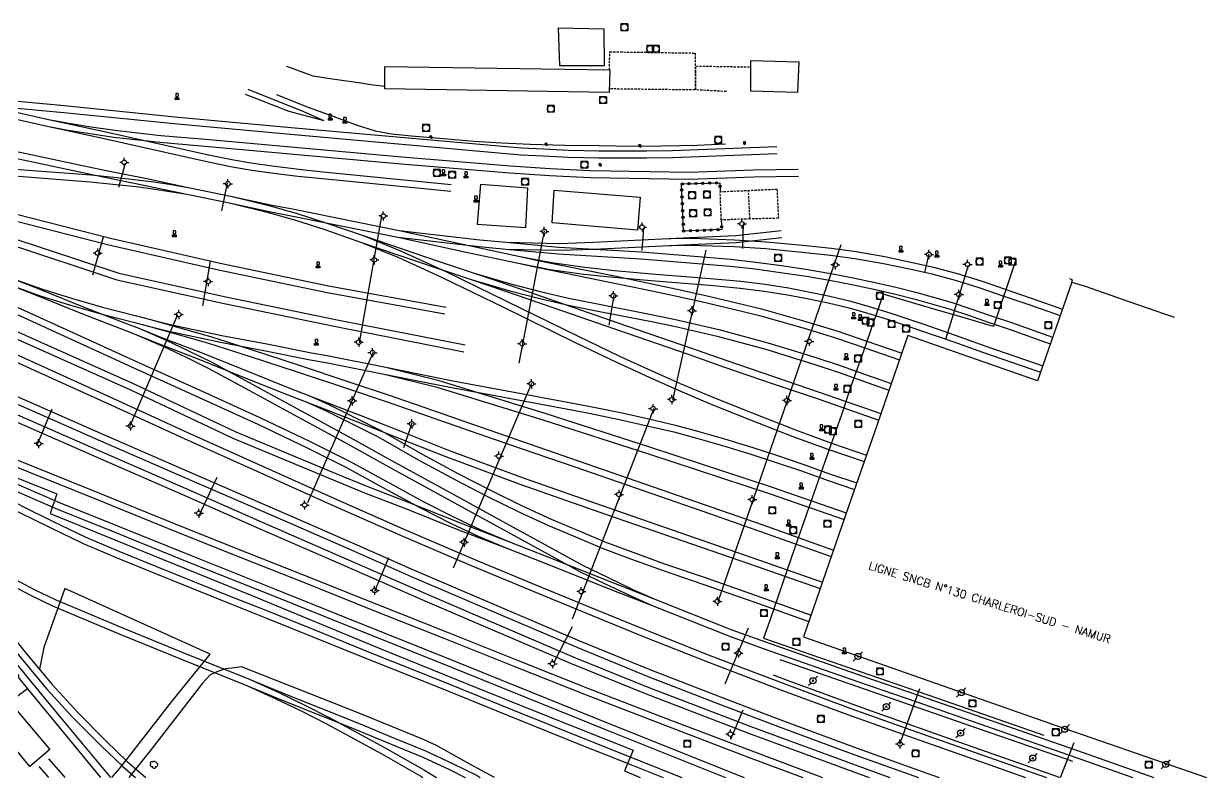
# Model space of a CAD drawing. Header units: millimetres. Extents: x 155999 to 157000, y 121000 to 121826.
# Drawn here: x 156139 to 156397.6, y 121000 to 121164.8 of the extents above; entities that cross this region are included whole.
import ezdxf
from ezdxf.enums import TextEntityAlignment as Align

# ---------------------------------------------------------------- set-up
doc = ezdxf.new("R2010")
doc.units = ezdxf.units.MM
doc.linetypes.add('DASHED', pattern=[0.75, 0.5, -0.25])
doc.layers.get('0').update_dxf_attribs({"linetype": 'CONTINUOUS'})
for name, color, linetype in [('W0014', 7, 'CONTINUOUS'), ('W0017', 7, 'CONTINUOUS'), ('W0104', 1, 'CONTINUOUS'), ('W0112', 1, 'DASHED'), ('W0211', 2, 'CONTINUOUS'), ('W0214', 2, 'CONTINUOUS'), ('W0300', 7, 'CONTINUOUS'), ('W0323', 7, 'CONTINUOUS'), ('W0401', 7, 'CONTINUOUS'), ('W0420', 7, 'CONTINUOUS'), ('W0438', 7, 'CONTINUOUS'), ('W0473', 7, 'CONTINUOUS'), ('W0610', 7, 'CONTINUOUS'), ('W0611', 7, 'CONTINUOUS'), ('W0700', 7, 'CONTINUOUS'), ('W0710', 7, 'CONTINUOUS'), ('W0989', 7, 'CONTINUOUS')]:
    doc.layers.add(name, color=color, linetype=linetype)
doc.styles.get("Standard").update_dxf_attribs({"font": 'romans.shx', "width": 0.85})

# ---------------------------------------------------------------- blocks, each defined once
blk = doc.blocks.new('T420')
for p, q in [((0.75, 0.75), (-0.75, 0.75)), ((-0.75, 0.75), (-0.75, -0.75)), ((0.75, 0.75), (0.75, -0.75)), ((0.75, -0.75), (-0.75, -0.75))]:
    blk.add_line(p, q)
blk.add_ellipse((0, 0), major_axis=(-0.53, 0.53), ratio=1, start_param=3.926991, end_param=10.210176)
blk = doc.blocks.new('T473')
for p, q in [((-0.166667, 0.166667), (0.166667, -0.166667)), ((-0.166667, -0.166667), (0.166667, 0.166667)), ((0.500001, 0.500001), (1.000002, 1.000002)), ((-1.000002, -1.000002), (-0.500001, -0.500001))]:
    blk.add_line(p, q)
blk.add_ellipse((0, 0), major_axis=(0.471405, 0.471405), ratio=1, start_param=5.4977871438, end_param=11.780972451)
blk = doc.blocks.new('T610')
for p, q in [((-0.500001, 0), (-1.000002, 0)), ((0, 0.500001), (0, 1.000002)), ((0.500001, 0), (1.000002, 0)), ((0, -0.500001), (0, -1.000002))]:
    blk.add_line(p, q)
blk.add_ellipse((0, 0), major_axis=(-0.353554, 0.353554), ratio=1, start_param=3.926990817, end_param=10.2101761242)
blk = doc.blocks.new('T300')
for p, q in [((-0.8, 0.51), (-0.86, 0.34)), ((-0.86, 0.34), (-0.86, 0.17)), ((-0.86, 0.17), (-0.74, 0.06)), ((-0.69, 0.63), (-0.8, 0.51)), ((-0.8, -0.06), (-0.74, 0.06)), ((-0.74, 0.06), (-0.69, 0.11)), ((-0.57, 0.69), (-0.69, 0.63)), ((-0.46, 0.69), (-0.57, 0.69)), ((-0.29, 0.63), (-0.46, 0.69)), ((-0.29, 0.63), (-0.17, 0.74)), ((-0.23, 0.57), (-0.29, 0.63)), ((-0.17, 0.74), (-0.06, 0.8)), ((-0.06, 0.8), (0.06, 0.8)), ((0.06, 0.8), (0.23, 0.74)), ((0.23, 0.74), (0.34, 0.63)), ((0.34, 0.63), (0.4, 0.51)), ((0.46, 0.46), (0.34, 0.46)), ((0.4, 0.51), (0.4, 0.46)), ((0.57, 0.4), (0.46, 0.46)), ((0.57, 0.4), (0.69, 0.29)), ((0.69, 0.29), (0.74, 0.17)), ((0.74, 0.06), (0.69, -0.17)), ((0.74, 0.17), (0.74, 0.06)), ((-0.8, -0.17), (-0.8, -0.06)), ((-0.8, -0.23), (-0.8, -0.17)), ((-0.74, -0.34), (-0.8, -0.23)), ((-0.69, -0.4), (-0.74, -0.34)), ((-0.51, -0.46), (-0.69, -0.4)), ((-0.4, -0.46), (-0.51, -0.46)), ((-0.4, -0.46), (-0.34, -0.46)), ((-0.34, -0.46), (-0.34, -0.4)), ((-0.34, -0.51), (-0.34, -0.46)), ((-0.29, -0.63), (-0.34, -0.51)), ((-0.17, -0.74), (-0.29, -0.63)), ((-0.06, -0.8), (-0.17, -0.74)), ((0.06, -0.8), (-0.06, -0.8)), ((0.17, -0.74), (0.06, -0.8)), ((0.23, -0.69), (0.17, -0.74)), ((0.29, -0.46), (0.23, -0.46)), ((0.29, -0.63), (0.23, -0.69)), ((0.46, -0.4), (0.29, -0.46)), ((0.34, -0.51), (0.29, -0.63)), ((0.34, -0.51), (0.34, -0.46)), ((0.57, -0.34), (0.46, -0.4)), ((0.63, -0.29), (0.57, -0.34)), ((0.69, -0.17), (0.63, -0.29))]:
    blk.add_line(p, q)
blk = doc.blocks.new('T438')
for p, q in [((-0.4, 0.2), (0.4, 0.2)), ((-0.4, -0.2), (-0.4, 0.2)), ((0.15, 1.1), (-0.3, 1.1)), ((-0.3, 1.1), (-0.3, 0.5)), ((-0.3, 0.5), (0.15, 0.5)), ((0.3, 0.65), (0.3, 0.95)), ((0.4, 0.2), (0.4, -0.2))]:
    blk.add_line(p, q)
at = {"flags": 128}
for points in [[(-0.4, -0.2), (0.4, 0.2)], [(0.4, -0.2), (-0.4, -0.2)]]:
    blk.add_lwpolyline(points, dxfattribs=at)
for centre, major_axis, start_param, end_param in [((0.15, 0.95), (0.106, -0.106), 0.785398, 2.356194), ((0.15, 0.65), (0.106, 0.106), 3.926991, 5.497787)]:
    blk.add_ellipse(centre, major_axis=major_axis, ratio=1, start_param=start_param, end_param=end_param)
blk = doc.blocks.new('T401')
for p, q in [((-0.3, 0.3), (0, 0.3)), ((-0.3, -0.25), (-0.3, 0.3)), ((-0.3, 0.15), (0, 0.15)), ((-0.3, 0), (0, 0)), ((0, 0.3), (0, -0.25)), ((-0.3, -0.15), (0, -0.15)), ((-0.3, -0.25), (-0.3, -0.3)), ((-0.3, -0.3), (0, -0.3)), ((0, -0.3), (0, -0.25))]:
    blk.add_line(p, q)
blk = doc.blocks.new('t323o')
at = {"color": 0, "linetype": 'Continuous'}
for radius in [0.25, 0.15]:
    blk.add_circle((0, 0), radius, dxfattribs=at)

msp = doc.modelspace()

# ---------------------------------------------------------------- linework, layer by layer
at = {"layer": 'W0014'}
for points in [[(156158.01, 121000), (156148.17, 121011.77), (156143.6, 121017.28), (156139.33, 121022.6), (156127.01, 121037.34)], [(156139.77, 121019.39), (156146.98, 121010.7), (156155.78, 121000)]]:
    msp.add_lwpolyline(points, dxfattribs=at)
at = {"layer": 'W0017'}
for points in [[(156217.96, 121151.05), (156214.88, 121151.43), (156212.72, 121151.78), (156205.47, 121152.8), (156202.31, 121153.32), (156196.54, 121155.46), (156196.54, 121155.46)], [(156194.25, 121149.35), (156194.25, 121149.35), (156200.95, 121146.66), (156206.18, 121144.73), (156211.67, 121142.72), (156215.82, 121141.41), (156219.41, 121140.71), (156223.8, 121140.27), (156230.77, 121139.69), (156237.42, 121139.12), (156243.54, 121138.76), (156249.77, 121138.48), (156257.31, 121138.22), (156264.72, 121138.16), (156272.37, 121138.05), (156278.48, 121138.09), (156286.27, 121138.23), (156292.47, 121138.57), (156292.47, 121138.57), (156292.47, 121138.57), (156292.47, 121138.57)], [(156355.96, 121113.15), (156355.96, 121113.15), (156355.96, 121113.15), (156351.04, 121098.62)], [(156351.04, 121098.62), (156345.15, 121100.34), (156338.31, 121102.3), (156326.94, 121105.65), (156322.66, 121093.24), (156319.97, 121085.68), (156317.83, 121079.31), (156314.24, 121069.24), (156307.62, 121050.3), (156304.96, 121042.61), (156302.04, 121034.1), (156300.74, 121030.46), (156338.8, 121017.29), (156362.05, 121009.2)], [(156119.86, 121048.82), (156123.78, 121059.24), (156126.14, 121064.93), (156126.87, 121067.33), (156127.64, 121069.45), (156146.23, 121061.99), (156144.73, 121057.69), (156167.15, 121048.62), (156188.86, 121039.75), (156217.11, 121028.08), (156236.3, 121020.32), (156252.32, 121013.9), (156272.27, 121005.92), (156270.35, 121001.39), (156273.82, 121000)], [(156158.24, 121000), (156158.3, 121000.06), (156159.75, 121001.68), (156162.21, 121004.8), (156171.39, 121016.57), (156179.76, 121026.97), (156148, 121041.27), (156143.38, 121028.39), (156142.4, 121023.64)], [(156241.93, 121000), (156236.55, 121002.9), (156229.23, 121006.97), (156226.02, 121008.39), (156212.52, 121013.94), (156198.64, 121019.43), (156186.57, 121024.19), (156185.14, 121023.97), (156183.08, 121023.75), (156181.19, 121023.04), (156179.69, 121022.34), (156178.06, 121020.6), (156166.82, 121006.08), (156161.97, 121000)], [(156144.48, 121000), (156142.33, 121002.38)], [(156144.38, 121004.07), (156147.61, 121000.38), (156147.98, 121000)]]:
    msp.add_lwpolyline(points, dxfattribs=at)
at = {"layer": 'W0104'}
for points in [[(156255.96, 121163.95), (156265.85, 121163.69), (156265.89, 121155.59), (156256.22, 121155.64)], [(156217.92, 121155.46), (156267.17, 121154.7), (156266.98, 121149.75), (156217.96, 121150.56)], [(156308.23, 121149.77), (156298, 121150.04), (156297.97, 121156.78), (156308.46, 121156.5)], [(156238.25, 121120.92), (156238.96, 121129.73), (156249.16, 121128.91), (156248.71, 121120.14)], [(156254.55, 121121.27), (156254.99, 121128.38), (156273.76, 121126.87), (156273.23, 121119.69)], [(156137.92, 121022.21), (156137.67, 121021.98), (156139.77, 121019.39), (156135.97, 121016.42), (156144.72, 121006.08), (156140.33, 121002.37), (156114.54, 121033.48), (156118.44, 121036.7), (156110.3, 121046.54), (156114.54, 121050.1), (156120.82, 121042.63), (156122.4, 121043.91), (156127.49, 121037.78), (156125.99, 121036.42)]]:
    msp.add_lwpolyline(points, close=True, dxfattribs=at)
for points in [[(156368.19, 121108.33), (156360.68, 121086.74), (156332.32, 121096.65), (156324.89, 121075.07), (156319.94, 121060.94), (156309.54, 121030.75), (156364.74, 121011.32), (156397.61, 121000)], [(156368.19, 121108.33), (156368.32, 121108.79), (156367.75, 121109.04), (156367.75, 121109.04)], [(156368.19, 121108.33), (156371.13, 121107.39), (156380.67, 121104.09), (156390.58, 121100.64)]]:
    msp.add_lwpolyline(points, dxfattribs=at)
at = {"layer": 'W0112'}
for points in [[(156267.08, 121154.7), (156267.15, 121158.68), (156285.84, 121158.4), (156285.78, 121150.32), (156267.01, 121150.56)], [(156292.64, 121149.98), (156285.98, 121150.34), (156285.98, 121155.57), (156297.98, 121155.35)], [(156297.79, 121122.12), (156297.49, 121128.36)]]:
    msp.add_lwpolyline(points, dxfattribs=at)
msp.add_lwpolyline([(156304.01, 121122.26), (156297.79, 121122.12), (156291.53, 121121.9), (156291.29, 121128.07), (156303.7, 121128.65)], close=True, dxfattribs=at)
at = {"layer": 'W0211'}
msp.add_lwpolyline([(156204.68, 121143.59), (156200.26, 121145.55), (156188.07, 121150.45)], dxfattribs=at)
at = {"layer": 'W0214'}
msp.add_lwpolyline([(156204.68, 121143.59), (156197.04, 121145.62), (156187.46, 121149.3)], dxfattribs=at)
at = {"layer": 'W0323'}
msp.add_lwpolyline([(156291.53, 121121.9), (156291.67, 121119.78), (156283.28, 121119.48), (156282.82, 121129.78), (156291.2, 121130.02), (156291.29, 121128.07)], dxfattribs=at)
at = {"layer": 'W0611'}
for points in [[(156161.14, 121134.31), (156159.72, 121128.97)], [(156182.27, 121123.91), (156183.58, 121129.91)], [(156217.24, 121122.81), (156212.33, 121095.01)], [(156296.3, 121121.1), (156296.16, 121115.64)], [(156252.83, 121119.49), (156247.23, 121090.55)], [(156274.24, 121115.22), (156274.56, 121120.11)], [(156156.33, 121118.11), (156154, 121109.83)], [(156290.82, 121038.44), (156306, 121082.45), (156317.77, 121116.53)], [(156288.12, 121115.31), (156280.85, 121082.47)], [(156336.07, 121110.42), (156337, 121114.46)], [(156178.18, 121103.13), (156179.81, 121112.86)], [(156340.62, 121095.85), (156345.56, 121111.99)], [(156267.04, 121098.89), (156268.14, 121105.46)], [(156162.18, 121076.7), (156172.69, 121101.2)], [(156215.38, 121093.02), (156201.03, 121060.04)], [(156232.98, 121045.79), (156250.08, 121086.18)], [(156141.91, 121072.67), (156145.23, 121080.58)], [(156276.75, 121080.66), (156266.87, 121055.12), (156258.91, 121034.57)], [(156223.84, 121077.47), (156222.01, 121072.07)], [(156181.23, 121065.58), (156177.28, 121057.22)], [(156215.8, 121040.75), (156218.8, 121048.07)], [(156258.94, 121032.9), (156254.86, 121025)], [(156292.39, 121020.46), (156297.45, 121032.69)], [(156330.6, 121007.29), (156334.93, 121019.43)], [(156293.59, 121008.37), (156296.28, 121014.78)], [(156365.72, 121000), (156368.73, 121007.62)]]:
    msp.add_lwpolyline(points, dxfattribs=at)
at = {"layer": 'W0700'}
for points in [[(156057.88, 121160.75), (156063.83, 121158.14), (156069.33, 121155.86), (156075.89, 121153.35), (156082.93, 121150.77), (156089.38, 121148.6), (156097.05, 121146.27), (156104.92, 121144.08), (156112.21, 121142.18), (156118.55, 121140.79), (156126.56, 121139.1), (156136.12, 121137.17), (156156.67, 121132.82), (156165.89, 121130.95), (156174.96, 121129.02), (156177.16, 121128.55)], [(156057.27, 121159.37), (156063.24, 121156.75), (156068.77, 121154.45), (156075.36, 121151.94), (156082.43, 121149.34), (156088.92, 121147.16), (156096.63, 121144.82), (156104.52, 121142.63), (156111.86, 121140.71), (156118.23, 121139.31), (156126.26, 121137.62), (156135.81, 121135.69), (156156.36, 121131.34), (156165.58, 121129.47), (156174.68, 121127.53), (156176.86, 121127.07)], [(156035.39, 121151.9), (156048.19, 121145.16), (156057.63, 121140.55), (156068.98, 121134.87), (156082.47, 121128.36), (156097.54, 121121.05), (156110.85, 121114.87), (156125.01, 121108.54), (156163.95, 121090.81), (156178.79, 121084.1), (156190.79, 121078.63), (156201.65, 121073.43), (156210.1, 121069.19), (156218.24, 121064.75), (156226.45, 121060.25), (156233.15, 121056.87), (156238.95, 121054.12), (156245.19, 121051.49)], [(156099.19, 121152.55), (156103.05, 121151.59), (156108.67, 121150.39), (156112.04, 121149.67), (156121.08, 121148.25), (156129.66, 121147.14), (156138.25, 121146.28), (156147.76, 121145.4), (156172.6, 121142.91), (156198.15, 121140.56), (156247.71, 121136.15), (156252.55, 121135.92), (156258.08, 121135.65), (156264.74, 121135.5), (156275.21, 121135.48), (156280.92, 121135.58), (156303.73, 121136.42)], [(156099.31, 121154.07), (156103.38, 121153.06), (156109.04, 121151.85), (156112.31, 121151.15), (156121.3, 121149.74), (156129.83, 121148.64), (156138.4, 121147.78), (156147.91, 121146.91), (156172.74, 121144.41), (156198.29, 121142.07), (156247.81, 121137.65), (156252.62, 121137.43), (156258.14, 121137.15), (156264.76, 121137.01), (156275.2, 121136.99), (156280.88, 121137.09), (156303.67, 121137.93)], [(156109.04, 121151.85), (156115.02, 121150.54), (156124.16, 121148.43), (156133.45, 121146.38), (156144.37, 121143.88), (156148.5, 121143.13), (156153.22, 121142.36), (156158.92, 121141.51), (156168.93, 121140.4), (156177.9, 121139.62), (156188.52, 121138.69), (156198.19, 121137.79), (156221.65, 121135.69), (156245.4, 121133.7), (156254.13, 121133.15), (156262.87, 121132.68), (156284.5, 121132.36), (156298.61, 121132.86), (156308.38, 121132.99)], [(156034.65, 121150.58), (156047.51, 121143.81), (156056.96, 121139.19), (156068.31, 121133.51), (156081.81, 121127), (156096.89, 121119.69), (156110.22, 121113.5), (156124.39, 121107.17), (156163.32, 121089.44), (156178.17, 121082.73), (156190.15, 121077.26), (156200.99, 121072.08), (156209.4, 121067.85), (156217.52, 121063.42), (156225.75, 121058.91), (156232.49, 121055.51), (156238.33, 121052.74), (156244.64, 121050.09)], [(156058.63, 121149.94), (156065.87, 121146.88), (156084.13, 121139.33), (156089.11, 121137.36), (156094.17, 121135.5), (156098.92, 121133.95), (156103.76, 121132.41), (156114.88, 121129.27), (156121.08, 121127.59), (156133.97, 121124.07), (156157.97, 121117.94), (156181.92, 121112.44), (156205.61, 121107.51), (156231.35, 121102.84)], [(156108.67, 121150.39), (156114.68, 121149.06), (156123.83, 121146.96), (156133.12, 121144.9), (156144.07, 121142.4), (156148.24, 121141.64), (156152.99, 121140.87), (156158.72, 121140.01), (156168.78, 121138.9), (156177.77, 121138.11), (156188.38, 121137.18), (156198.05, 121136.29), (156221.52, 121134.19), (156245.29, 121132.19), (156254.04, 121131.64), (156262.82, 121131.17), (156284.51, 121130.85), (156298.65, 121131.35), (156308.4, 121131.48)], [(156058.04, 121148.55), (156065.29, 121145.49), (156083.57, 121137.93), (156088.57, 121135.95), (156093.68, 121134.07), (156098.46, 121132.51), (156103.33, 121130.96), (156114.48, 121127.82), (156120.69, 121126.13), (156133.59, 121122.61), (156157.61, 121116.47), (156181.6, 121110.96), (156205.32, 121106.03), (156231.08, 121101.35)], [(156144.07, 121142.4), (156155.92, 121139.85), (156179.05, 121134.69), (156184.19, 121133.61), (156188.43, 121132.89), (156193.1, 121132.2), (156198.96, 121131.48), (156204.3, 121130.94), (156232.35, 121128.17)], [(156144.37, 121143.88), (156156.25, 121141.33), (156179.36, 121136.17), (156184.47, 121135.1), (156188.67, 121134.38), (156193.3, 121133.7), (156199.13, 121132.98), (156204.45, 121132.44), (156232.49, 121129.67)], [(156056.22, 121139.01), (156060.77, 121136.02), (156066.57, 121132.29), (156075.6, 121126.9), (156096.68, 121115.99), (156118.51, 121105.96), (156162.8, 121086.2), (156185.36, 121075.58), (156207.21, 121066.45), (156214.04, 121063.65), (156223.05, 121060.18), (156235.01, 121055.43), (156245.19, 121051.49), (156247.24, 121050.7), (156255.4, 121047.49), (156267.59, 121042.66), (156276.98, 121038.94)], [(156084.13, 121139.33), (156091.9, 121136.09), (156097.79, 121133.65), (156104.23, 121131.01), (156111.66, 121127.86), (156120.63, 121124.12), (156129.13, 121120.68), (156135.71, 121118.21), (156159.76, 121110.24), (156183.17, 121105.08), (156207.56, 121100.07), (156235.49, 121094.56)], [(156055.41, 121137.73), (156059.94, 121134.76), (156065.77, 121131.01), (156074.87, 121125.58), (156096.02, 121114.63), (156117.88, 121104.58), (156162.18, 121084.83), (156184.74, 121074.2), (156206.63, 121065.05), (156213.48, 121062.25), (156222.49, 121058.77), (156234.46, 121054.02), (156244.64, 121050.09), (156246.69, 121049.29), (156254.84, 121046.08), (156267.03, 121041.26), (156276.39, 121037.55)], [(156083.57, 121137.93), (156091.32, 121134.69), (156097.21, 121132.25), (156103.65, 121129.62), (156111.08, 121126.47), (156120.05, 121122.72), (156128.58, 121119.28), (156135.2, 121116.79), (156159.35, 121108.78), (156182.85, 121103.6), (156207.26, 121098.59), (156235.2, 121093.08)], [(156096.11, 121137.03), (156102, 121135.85), (156108.05, 121134.76), (156114.55, 121133.76), (156121.85, 121132.83), (156128.38, 121132.21), (156135.04, 121131.67), (156153.51, 121130.24), (156158.49, 121129.76), (156163.6, 121129.2), (156167.23, 121128.71), (156170.96, 121128.14), (156174.68, 121127.53)], [(156096.45, 121138.5), (156102.29, 121137.33), (156108.3, 121136.26), (156114.76, 121135.26), (156122.02, 121134.34), (156128.51, 121133.71), (156135.16, 121133.18), (156153.64, 121131.75), (156158.65, 121131.26), (156163.79, 121130.7), (156167.44, 121130.2), (156171.2, 121129.63), (156174.96, 121129.02)], [(156177.16, 121128.55), (156184.56, 121127.03)], [(156063.61, 121126.64), (156067.07, 121124.69), (156083.53, 121115.85), (156093.04, 121111.05), (156106.16, 121105.01), (156122.8, 121097.45), (156142.07, 121088.71), (156158.14, 121081.38), (156174.05, 121074.13), (156190.58, 121066.64), (156206.81, 121059.39), (156221.53, 121052.86), (156236.86, 121046.36), (156250.53, 121040.64), (156262.06, 121035.88), (156274.63, 121030.76), (156288.71, 121025.17), (156304.34, 121019.23), (156319.36, 121013.64), (156332.49, 121008.98), (156347.99, 121003.52), (156358.05, 121000)], [(156064.35, 121127.96), (156067.8, 121126.01), (156084.23, 121117.18), (156093.7, 121112.41), (156106.79, 121106.39), (156123.42, 121098.82), (156142.7, 121090.09), (156158.77, 121082.76), (156174.67, 121075.5), (156191.2, 121068.02), (156207.42, 121060.77), (156222.13, 121054.24), (156237.45, 121047.75), (156251.11, 121042.03), (156262.64, 121037.27), (156275.19, 121032.16), (156289.26, 121026.58), (156304.87, 121020.65), (156319.87, 121015.06), (156332.99, 121010.4), (156348.49, 121004.94), (156362.63, 121000)], [(156176.86, 121127.07), (156184.24, 121125.55)], [(156184.56, 121127.03), (156192.96, 121125.22)], [(156184.56, 121127.03), (156192.59, 121125.03), (156198.56, 121123.41)], [(156184.24, 121125.55), (156192.64, 121123.74)], [(156184.24, 121125.55), (156192.21, 121123.57), (156198.16, 121121.96)], [(156192.64, 121123.74), (156197.45, 121122.83), (156220.83, 121118.1), (156238.59, 121116.06), (156244.41, 121115.53), (156255.93, 121114.48), (156273.95, 121113.42)], [(156192.96, 121125.22), (156197.74, 121124.31), (156221.07, 121119.59), (156238.75, 121117.56), (156244.49, 121117.04), (156256.04, 121115.98), (156274.08, 121114.93)], [(156198.56, 121123.41), (156205.29, 121121.21), (156213.4, 121118.41), (156221.37, 121115.18), (156226.2, 121112.98), (156231.31, 121110.63), (156244.53, 121104.16), (156260.24, 121096.49), (156269.26, 121092.14), (156276.36, 121088.87), (156282.57, 121086.12), (156289.15, 121083.33), (156296.58, 121080.34), (156307.74, 121075.98), (156315.62, 121073.12), (156323.29, 121070.49)], [(156198.16, 121121.96), (156204.8, 121119.78), (156212.86, 121117), (156220.78, 121113.79), (156225.57, 121111.61), (156230.66, 121109.26), (156243.87, 121102.81), (156259.58, 121095.13), (156268.61, 121090.78), (156275.74, 121087.49), (156281.97, 121084.73), (156288.58, 121081.93), (156296.03, 121078.94), (156307.2, 121074.56), (156315.07, 121071.72), (156322.79, 121069.06)], [(156213.4, 121118.41), (156229.84, 121112.78), (156237.3, 121110.31), (156245.71, 121107.86), (156251.92, 121106.26), (156258.1, 121104.81), (156263.75, 121103.67), (156276.18, 121101.22), (156281.52, 121100.12), (156290.98, 121097.96), (156301.68, 121095.06), (156307.05, 121093.44), (156312.22, 121091.8), (156317.77, 121089.97), (156321.82, 121088.52), (156328.7, 121086.12)], [(156221.07, 121119.59), (156236.01, 121116.36), (156247.17, 121113.97), (156251.79, 121112.98), (156268.15, 121109.65), (156275.29, 121108.15), (156281.49, 121106.84), (156287.48, 121105.52), (156294.57, 121103.87), (156300.29, 121102.43), (156310.04, 121099.7), (156317, 121097.57), (156323.38, 121095.38), (156330.98, 121092.74)], [(156244.49, 121117.04), (156256.15, 121116.77), (156263.57, 121117.03), (156278.56, 121117.75), (156286.43, 121118.12), (156294.74, 121118.51), (156304.63, 121119.56), (156304.63, 121119.56), (156304.63, 121119.56), (156304.63, 121119.56)], [(156212.86, 121117), (156229.36, 121111.35), (156236.85, 121108.87), (156245.32, 121106.41), (156251.55, 121104.8), (156257.78, 121103.33), (156263.46, 121102.19), (156275.88, 121099.74), (156281.2, 121098.65), (156290.62, 121096.49), (156301.27, 121093.61), (156306.6, 121092), (156311.76, 121090.37), (156317.28, 121088.54), (156321.38, 121087.08), (156328.2, 121084.69)], [(156220.83, 121118.1), (156235.71, 121114.88), (156246.85, 121112.49), (156251.48, 121111.5), (156267.84, 121108.17), (156274.98, 121106.67), (156281.18, 121105.36), (156287.15, 121104.05), (156294.21, 121102.4), (156299.9, 121100.97), (156309.62, 121098.25), (156316.53, 121096.13), (156322.94, 121093.93), (156330.49, 121091.32)], [(156244.41, 121115.53), (156256.17, 121115.26), (156263.63, 121115.52), (156278.67, 121116.24), (156286.5, 121116.61), (156294.81, 121117), (156304.77, 121118.04), (156304.77, 121118.04), (156304.77, 121118.04), (156304.77, 121118.04)], [(156278.56, 121117.75), (156282.58, 121117.91), (156287.02, 121117.81), (156294.4, 121117.58), (156301.37, 121117.12), (156309.37, 121116.37), (156315.61, 121115.71), (156321, 121114.99), (156327.29, 121113.89), (156333, 121112.7), (156337.94, 121111.54), (156343.09, 121110.19), (156348.33, 121108.55), (156353.59, 121106.73), (156359.28, 121104.83), (156366.13, 121102.4)], [(156278.67, 121116.24), (156282.6, 121116.4), (156286.98, 121116.3), (156294.33, 121116.07), (156301.25, 121115.62), (156309.22, 121114.87), (156315.43, 121114.21), (156320.77, 121113.5), (156327, 121112.4), (156332.67, 121111.22), (156337.58, 121110.08), (156342.67, 121108.74), (156347.85, 121107.11), (156353.11, 121105.3), (156358.79, 121103.4), (156365.63, 121100.98)], [(156247.17, 121113.97), (156254.37, 121112.58), (156261.68, 121111.56), (156268.17, 121110.87), (156276.33, 121110.13), (156289.98, 121109.05), (156295.81, 121108.51), (156301.11, 121107.85), (156306.26, 121107.02), (156310.98, 121106.13), (156315.27, 121105.21), (156319.85, 121104.12), (156323.9, 121102.97), (156328.58, 121101.54), (156335.81, 121099.11), (156342.65, 121096.71), (156349.38, 121094.32), (156361.82, 121090)], [(156273.95, 121113.42), (156293.46, 121111.79), (156298.91, 121111.18), (156304.46, 121110.44), (156310.2, 121109.59), (156315.55, 121108.66), (156320.05, 121107.79), (156324.89, 121106.76), (156329.33, 121105.76), (156333.93, 121104.61), (156341.59, 121102.39), (156345.59, 121101.05), (156349.87, 121099.57), (156354.52, 121098.02), (156363.49, 121094.82)], [(156274.08, 121114.93), (156293.61, 121113.3), (156299.1, 121112.68), (156304.67, 121111.93), (156310.44, 121111.08), (156315.82, 121110.15), (156320.35, 121109.27), (156325.21, 121108.23), (156329.67, 121107.23), (156334.33, 121106.07), (156342.04, 121103.83), (156346.07, 121102.48), (156350.36, 121101), (156355.02, 121099.45), (156363.99, 121096.24)], [(156246.85, 121112.49), (156254.12, 121111.09), (156261.5, 121110.06), (156268.02, 121109.37), (156276.2, 121108.63), (156289.85, 121107.55), (156295.65, 121107.01), (156300.9, 121106.35), (156306, 121105.54), (156310.68, 121104.65), (156314.93, 121103.74), (156319.47, 121102.66), (156323.47, 121101.52), (156328.11, 121100.11), (156335.32, 121097.68), (156342.14, 121095.29), (156348.88, 121092.89), (156361.32, 121088.58)], [(156136.34, 121109.16), (156142.85, 121106.82), (156149.65, 121104.69), (156156.21, 121102.82), (156163.37, 121100.99), (156166.68, 121100.15), (156170.71, 121099.12), (156182.31, 121096.65), (156192.14, 121094.78), (156201.88, 121092.81), (156205.35, 121092.23), (156218.15, 121089.67), (156232.46, 121086.81), (156246.59, 121084.2), (156262.56, 121081.18), (156269.87, 121079.69), (156275.69, 121078.39), (156281.53, 121077.01), (156286.62, 121075.64), (156292.24, 121074.01), (156298.42, 121072.13), (156303.82, 121070.39), (156309.35, 121068.49), (156315.43, 121066.32), (156321.15, 121064.38)], [(156136.34, 121109.16), (156142.63, 121106.69), (156152.38, 121102.77), (156162.58, 121098.82), (156164.15, 121098.2), (156169.14, 121096.19), (156177.82, 121092.88), (156186.32, 121089.46), (156197.33, 121085.06), (156206.18, 121081.62), (156213.65, 121078.74), (156222.17, 121075.39), (156231.64, 121071.66), (156248.18, 121065.48), (156266.95, 121058.94), (156298.18, 121048.1), (156313.67, 121042.72)], [(156236.85, 121108.87), (156240.69, 121107.58), (156247.08, 121105.4), (156268.43, 121097.98), (156284.27, 121092.53), (156292.25, 121089.7), (156302.67, 121086.13), (156312.48, 121082.84), (156325.95, 121078.13)], [(156237.3, 121110.31), (156241.17, 121109.01), (156247.57, 121106.83), (156268.93, 121099.41), (156284.77, 121093.96), (156292.74, 121091.13), (156303.16, 121087.56), (156312.97, 121084.27), (156326.44, 121079.56)], [(156135.79, 121107.76), (156142.37, 121105.38), (156149.21, 121103.24), (156155.81, 121101.36), (156162.99, 121099.53), (156166.3, 121098.68), (156170.36, 121097.65), (156182.01, 121095.17), (156191.85, 121093.3), (156201.6, 121091.33), (156205.08, 121090.74), (156217.82, 121088.2), (156232.18, 121085.32), (156246.32, 121082.71), (156262.27, 121079.7), (156269.55, 121078.21), (156275.35, 121076.91), (156281.16, 121075.55), (156286.21, 121074.18), (156291.81, 121072.56), (156297.97, 121070.69), (156303.34, 121068.96), (156308.85, 121067.07), (156314.93, 121064.9), (156320.65, 121062.96)], [(156135.79, 121107.76), (156142.07, 121105.29), (156151.83, 121101.37), (156162.03, 121097.42), (156163.61, 121096.79), (156168.59, 121094.79), (156177.27, 121091.48), (156185.76, 121088.06), (156196.77, 121083.66), (156205.63, 121080.22), (156213.1, 121077.34), (156221.61, 121073.99), (156231.09, 121070.25), (156247.67, 121064.06), (156266.45, 121057.51), (156297.68, 121046.67), (156313.18, 121041.29)], [(156094, 121100.97), (156105.92, 121095.53), (156120.83, 121088.95), (156155.8, 121073.62), (156175.7, 121064.94), (156196.07, 121056.1), (156211.21, 121049.5), (156223.73, 121043.91), (156243.35, 121035.52), (156259.94, 121028.46), (156275.32, 121022.16), (156291.52, 121015.87), (156304.41, 121010.99), (156319.95, 121005.24), (156334.64, 121000)], [(156094.64, 121102.34), (156106.54, 121096.91), (156121.43, 121090.33), (156156.41, 121075.01), (156176.3, 121066.32), (156196.67, 121057.49), (156211.82, 121050.88), (156224.33, 121045.3), (156243.95, 121036.91), (156260.52, 121029.85), (156275.88, 121023.56), (156292.06, 121017.28), (156304.94, 121012.4), (156320.47, 121006.66), (156336.49, 121000.94), (156339.2, 121000)], [(156166.68, 121100.15), (156173.15, 121098.32), (156179.86, 121096.39), (156188.95, 121093.5), (156199.03, 121090.19), (156210.07, 121086.52), (156218.91, 121083.55), (156227.95, 121080.41), (156236.91, 121077.3), (156248.03, 121073.42), (156260.21, 121069.23), (156289.48, 121059.1), (156300.59, 121055.2), (156316.07, 121049.7)], [(156092.29, 121097.6), (156097.14, 121095.39), (156107.15, 121090.93), (156138.71, 121077.17), (156155.97, 121069.59), (156173.7, 121061.87), (156190.5, 121054.44), (156207.2, 121047.13), (156227.24, 121038.39), (156258.7, 121024.88), (156275.11, 121018.28), (156297.46, 121009.68), (156322.47, 121000.49), (156323.85, 121000)], [(156092.92, 121098.97), (156097.76, 121096.76), (156107.76, 121092.31), (156139.31, 121078.55), (156156.58, 121070.97), (156174.3, 121063.26), (156191.1, 121055.82), (156207.81, 121048.51), (156227.84, 121039.77), (156259.28, 121026.28), (156275.66, 121019.68), (156297.99, 121011.1), (156322.98, 121001.91), (156328.4, 121000)], [(156164.15, 121098.2), (156170.14, 121095.64), (156175.18, 121093.24), (156179.99, 121090.84), (156189.91, 121085.49), (156196.27, 121081.98), (156209.68, 121074.68), (156220.23, 121068.84), (156232.87, 121061.91), (156245.22, 121055.15), (156253.71, 121050.49), (156261.36, 121046.31), (156266.62, 121043.75), (156272.36, 121041.04), (156276.98, 121038.94), (156293.86, 121032.28), (156301.23, 121029.62), (156322.06, 121022.29), (156334.82, 121017.92), (156369.21, 121005.91)], [(156166.3, 121098.68), (156172.74, 121096.87), (156179.42, 121094.94), (156188.49, 121092.07), (156198.55, 121088.75), (156209.59, 121085.09), (156218.43, 121082.13), (156227.45, 121078.99), (156236.41, 121075.87), (156247.53, 121071.99), (156259.71, 121067.8), (156288.98, 121057.67), (156300.09, 121053.77), (156315.58, 121048.27)], [(156163.61, 121096.79), (156169.52, 121094.26), (156174.52, 121091.88), (156179.29, 121089.5), (156189.19, 121084.16), (156195.54, 121080.65), (156208.96, 121073.36), (156219.5, 121067.51), (156252.98, 121049.16), (156260.66, 121044.97), (156265.97, 121042.39), (156271.72, 121039.67), (156276.39, 121037.55), (156293.33, 121030.86), (156300.72, 121028.2), (156321.56, 121020.87), (156334.33, 121016.49), (156368.71, 121004.48)], [(156086, 121092.61), (156093.21, 121088.77), (156101.22, 121084.78), (156109.36, 121081.17), (156130.07, 121072.46), (156155.93, 121062.02), (156170.97, 121055.91), (156184.64, 121050.41), (156200.33, 121044.21), (156216.22, 121037.85), (156231.44, 121031.82), (156247.1, 121025.54), (156262.52, 121019.44), (156280.28, 121012.59), (156297.61, 121006), (156313.33, 121000.12), (156313.67, 121000)], [(156086, 121092.61), (156091.26, 121089.2), (156097.53, 121085.22), (156103.78, 121081.13), (156109.67, 121077.69), (156116.2, 121074.13), (156123.08, 121070.75), (156131.12, 121067.02), (156138.58, 121063.65), (156146.94, 121060.05), (156159.51, 121055), (156175.57, 121048.49), (156193.8, 121041.23), (156210.99, 121034.33), (156229.45, 121026.93), (156266.77, 121011.86), (156296.5, 121000)], [(156085.2, 121091.34), (156092.52, 121087.43), (156100.57, 121083.42), (156108.76, 121079.78), (156129.49, 121071.06), (156155.37, 121060.62), (156170.4, 121054.51), (156184.08, 121049.01), (156199.77, 121042.8), (156215.66, 121036.45), (156230.88, 121030.42), (156246.54, 121024.14), (156261.98, 121018.03), (156279.74, 121011.18), (156297.07, 121004.59), (156309.34, 121000)], [(156085.2, 121091.34), (156090.44, 121087.93), (156096.71, 121083.95), (156102.99, 121079.84), (156108.93, 121076.38), (156115.51, 121072.79), (156122.43, 121069.39), (156130.5, 121065.65), (156137.97, 121062.27), (156146.36, 121058.65), (156158.94, 121053.6), (156175.01, 121047.09), (156193.23, 121039.82), (156210.43, 121032.93), (156228.88, 121025.53), (156266.21, 121010.46), (156292.42, 121000)], [(156217.82, 121088.2), (156229.08, 121085.4), (156252.49, 121078.2), (156275.59, 121070.75), (156302.2, 121062.02), (156318.38, 121056.39)], [(156218.15, 121089.67), (156229.53, 121086.84), (156252.95, 121079.64), (156276.05, 121072.19), (156302.69, 121063.45), (156318.87, 121057.82)], [(156197.33, 121085.06), (156201.85, 121083.26), (156205.88, 121081.46), (156217.2, 121075.8), (156226.11, 121070.68), (156234.08, 121066.38), (156240.91, 121062.86), (156248.02, 121059.35), (156254.34, 121056.47), (156260.57, 121053.81), (156266.04, 121051.54), (156271.58, 121049.43), (156279.12, 121046.71), (156288.19, 121043.61), (156299.14, 121039.8), (156311.17, 121035.47)], [(156196.77, 121083.66), (156201.26, 121081.87), (156205.24, 121080.09), (156216.48, 121074.47), (156225.37, 121069.37), (156233.38, 121065.04), (156240.23, 121061.51), (156247.38, 121057.99), (156253.73, 121055.09), (156259.98, 121052.42), (156265.48, 121050.14), (156271.06, 121048.02), (156278.62, 121045.29), (156287.7, 121042.19), (156298.63, 121038.38), (156310.68, 121034.05)], [(156102.99, 121079.84), (156112.82, 121073.45), (156123.16, 121066.79), (156131.65, 121061.51), (156137.93, 121058), (156144.59, 121054.68), (156151.95, 121051.16), (156159.19, 121048.08), (156167.43, 121044.72), (156184.09, 121038.03), (156191.7, 121034.98), (156202.58, 121030.61), (156213.58, 121026.13), (156229.55, 121019.79), (156244.8, 121013.57), (156260.43, 121007.29), (156272.26, 121002.6), (156278.79, 121000)], [(156103.78, 121081.13), (156113.64, 121074.72), (156123.97, 121068.07), (156132.42, 121062.81), (156138.63, 121059.33), (156145.25, 121056.03), (156152.58, 121052.54), (156159.77, 121049.47), (156167.99, 121046.12), (156184.65, 121039.43), (156192.26, 121036.38), (156203.15, 121032.01), (156214.15, 121027.53), (156230.12, 121021.19), (156245.37, 121014.97), (156260.99, 121008.69), (156272.81, 121004), (156282.88, 121000)], [(156103.77, 121069.45), (156109.29, 121063.2), (156115.45, 121056.41), (156120.93, 121049.9), (156127.35, 121042.15), (156139.6, 121026.99), (156145.2, 121020.28), (156150.82, 121014.15), (156156.94, 121007.98), (156161.63, 121003.5), (156165.71, 121000)], [(156102.66, 121068.42), (156108.16, 121062.19), (156114.32, 121055.42), (156119.77, 121048.93), (156126.18, 121041.19), (156138.43, 121026.04), (156144.06, 121019.29), (156149.73, 121013.11), (156155.88, 121006.9), (156160.62, 121002.38), (156163.39, 121000)], [(156136.39, 121043.73), (156141.28, 121041.09), (156145.89, 121038.86), (156160.07, 121032.92), (156173.81, 121027.3), (156188.48, 121021.38), (156195.71, 121018.4), (156212.21, 121011.87), (156219.87, 121008.66), (156226.88, 121005.79), (156232.75, 121003.06), (156238.11, 121000.38), (156238.8, 121000)], [(156135.64, 121042.42), (156140.59, 121039.75), (156145.27, 121037.48), (156159.49, 121031.53), (156173.24, 121025.9), (156187.9, 121019.99), (156195.14, 121017), (156211.64, 121010.47), (156219.3, 121007.27), (156226.28, 121004.41), (156232.09, 121001.7), (156235.49, 121000)], [(156187.9, 121019.99), (156194.13, 121017.2), (156199.62, 121014.53), (156205.37, 121011.63), (156217.15, 121005.2), (156225.86, 121000.25), (156226.28, 121000)], [(156188.48, 121021.38), (156194.77, 121018.57), (156200.29, 121015.89), (156206.07, 121012.97), (156217.88, 121006.52), (156226.62, 121001.56), (156229.23, 121000)], [(156368.71, 121004.48), (156381.55, 121000)], [(156369.21, 121005.91), (156386.14, 121000)]]:
    msp.add_lwpolyline(points, dxfattribs=at)
at = {"layer": 'W0710'}
for points in [[(156304.3, 121025.8), (156307.71, 121024.64), (156346.44, 121011.12), (156366.51, 121004.16), (156368.31, 121003.55)], [(156365.5, 121000), (156363.48, 121000.7), (156345.18, 121007.1), (156323.34, 121014.85), (156306.62, 121020.97), (156302.95, 121022.35)]]:
    msp.add_lwpolyline(points, dxfattribs=at)

# ---------------------------------------------------------------- block references
at = {"layer": 'W0300'}
msp.add_blockref('T300', (156167.52, 121002.73), dxfattribs=at)
at = {"layer": 'W0323'}
for p, rotation in [((156282.88, 121128.45), 92.54529772301376), ((156282.99, 121129.78), 1.647115955043531), ((156284.49, 121129.83), 1.647115955043531), ((156285.99, 121129.87), 1.647115955043531), ((156287.48, 121129.91), 1.647115955043531), ((156288.98, 121129.96), 1.647115955043531), ((156290.48, 121130), 1.647115955043531), ((156291.24, 121129.24), 272.6787231476834), ((156282.95, 121126.95), 92.54529772301376), ((156283.01, 121125.45), 92.54529772301376), ((156283.08, 121123.95), 92.54529772301376), ((156283.15, 121122.45), 92.54529772301376), ((156283.21, 121120.95), 92.54529772301376), ((156283.3, 121119.48), 182.0680587952271), ((156284.8, 121119.53), 182.0680587952271), ((156286.3, 121119.58), 182.0680587952271), ((156287.8, 121119.64), 182.0680587952271), ((156289.29, 121119.69), 182.0680587952271), ((156290.79, 121119.75), 182.0680587952271), ((156291.63, 121120.4), 273.7799755486288)]:
    msp.add_blockref('t323o', p, dxfattribs=dict(at, rotation=rotation))
at = {"layer": 'W0401'}
for p, rotation in [((156228.16, 121140.14), 39.88343164027275), ((156253.36, 121138.54), 39.88425126297315), ((156273.85, 121138.22), 39.88425126297315), ((156265.16, 121134.07), 39.88425126297315)]:
    msp.add_blockref('T401', p, dxfattribs=dict(at, rotation=rotation))
msp.add_blockref('T401', (156296.74, 121138.75), dxfattribs=at)
at = {"layer": 'W0420'}
for p in [(156270.33, 121164.01), (156275.97, 121159.32), (156277.21, 121159.32), (156254.25, 121146.19), (156265.65, 121148.11), (156226.97, 121142.01), (156290.84, 121139.38), (156261.6, 121133.96), (156229.32, 121132.16), (156232.65, 121131.76), (156248.62, 121130.24), (156285.14, 121127.28), (156288.37, 121127.45), (156285.34, 121123.36), (156288.52, 121123.52), (156303.93, 121113.57), (156347.99, 121112.77), (156354.2, 121113.02), (156355.19, 121112.73), (156326.19, 121105.25), (156351.97, 121103.27), (156323.07, 121099.83), (156324.15, 121099.44), (156328.77, 121099.1), (156331.93, 121098.14), (156363.02, 121098.87), (156321.41, 121091.56), (156319.11, 121084.93), (156314.83, 121076.03), (156321.48, 121077.27), (156315.92, 121075.68), (156302.67, 121058.37), (156314.73, 121055.44), (156307.24, 121054.04), (156300.85, 121035.92), (156307.96, 121029.6), (156292.44, 121028.55), (156326.21, 121023.14), (156346.45, 121016.14), (156313.29, 121012.77), (156364.67, 121009.85), (156284.08, 121007.32), (156334, 121005.21), (156385.01, 121002.75)]:
    msp.add_blockref('T420', p, dxfattribs=at)
at = {"layer": 'W0438'}
for p in [(156172.52, 121148.43), (156206, 121143.9), (156209.24, 121143.23), (156230.79, 121131.73), (156235.73, 121131.3), (156237.89, 121126.02), (156171.94, 121118.44), (156330.81, 121115.03), (156338.68, 121113.95), (156203.37, 121111.6), (156352.62, 121111.79), (156349.64, 121103.37), (156320.49, 121100.47), (156321.91, 121100.08), (156203, 121094.69), (156318.87, 121091.51), (156316.61, 121084.84), (156313.45, 121075.96), (156311.36, 121069.73), (156309.02, 121063.24), (156306.3, 121055.14), (156303.78, 121048.01), (156301.35, 121040.97), (156318.45, 121027.18)]:
    msp.add_blockref('T438', p, dxfattribs=at)
at = {"layer": 'W0473'}
for p in [(156321.4, 121026.44), (156311.59, 121021.13), (156344, 121018.54), (156327.64, 121015.46), (156343.86, 121009.68), (156366.65, 121010.53), (156359.64, 121004.2), (156388.72, 121002.86)]:
    msp.add_blockref('T473', p, dxfattribs=at)
at = {"layer": 'W0610'}
for p in [(156160.97, 121134.49), (156183.62, 121129.82), (156217.62, 121122.77), (156274.2, 121120.34), (156296.06, 121121.05), (156252.83, 121119.38), (156155.16, 121114.66), (156215.64, 121113.18), (156316.46, 121112.08), (156336.94, 121114.36), (156345.38, 121112.15), (156179.28, 121108.44), (156267.94, 121105.32), (156343.49, 121105.59), (156285.13, 121102.06), (156172.87, 121101.23), (156212.23, 121095.16), (156247.99, 121094.84), (156310.74, 121095.35), (156215.25, 121092.87), (156250.01, 121086.05), (156210.82, 121082.33), (156280.75, 121082.62), (156305.89, 121082.4), (156276.64, 121080.62), (156162.33, 121076.83), (156223.83, 121077.3), (156142.23, 121072.98), (156242.9, 121070.23), (156269.18, 121061.85), (156298.3, 121060.73), (156177.28, 121057.74), (156200.41, 121059.56), (156235.28, 121051.41), (156215.72, 121040.88), (156260.92, 121040.61), (156290.68, 121038.49), (156295.27, 121027.18), (156254.62, 121024.86), (156293.53, 121009.46), (156330.6, 121007.29)]:
    msp.add_blockref('T610', p, dxfattribs=at)

# ---------------------------------------------------------------- texts
at = {"layer": 'W0989'}
msp.add_text('LIGNE SNCB N°130 CHARLEROI-SUD - NAMUR', height=1.75, rotation=342.873, dxfattribs=at).set_placement((156323.86, 121046.4), align=Align.MIDDLE_LEFT)

doc.saveas('drawing.dxf')
